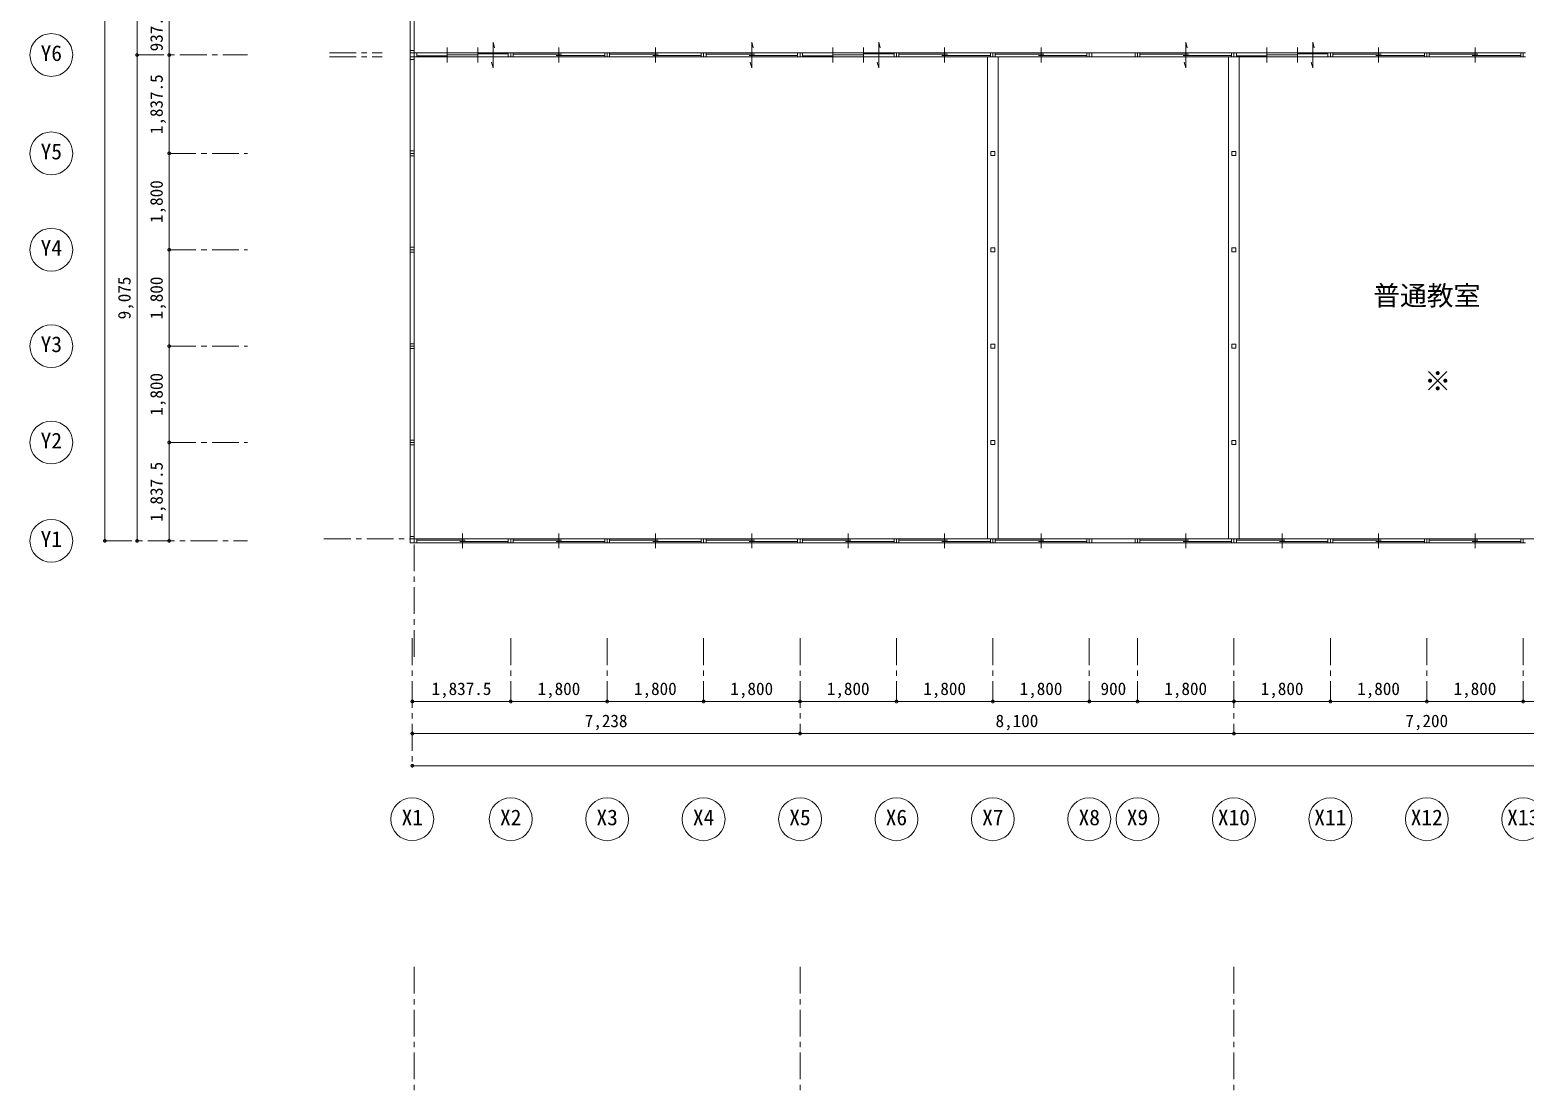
# Model space of a CAD drawing. Units: millimetres at full size, sheet at 1:100. Extents: x -84100 to 167013, y -59450 to 59350.
# Drawn here: x 108819 to 136730, y 6484 to 26287 of the extents above; entities that cross this region are included whole.
import ezdxf
from ezdxf.enums import TextEntityAlignment as Align

# ---------------------------------------------------------------- set-up
doc = ezdxf.new("R2010")
doc.units = ezdxf.units.MM
doc.header["$LTSCALE"] = 100
doc.header["$PDMODE"] = 32
doc.header["$PDSIZE"] = 50
doc.linetypes.add('CHAIN1', pattern=[8, 5, -1, 1, -1])
for name, color, linetype, lineweight in [('0-2_間仕切り', 5, 'Continuous', 9), ('0-4_通り芯', 3, 'Continuous', 9), ('0-5_通芯符号', 3, 'CHAIN1', 9), ('0-6_寸法線', 3, 'Continuous', 9), ('0-7_作図線', 7, 'Continuous', 9)]:
    doc.layers.add(name, color=color, linetype=linetype, lineweight=lineweight)
doc.layers.add('1-E', color=7, linetype='Continuous')
doc.layers.add('2-A', color=7, linetype='Continuous')
doc.styles.add('ＭＳ ゴシック', font='')
doc.styles.get('ＭＳ ゴシック').set_extended_font_data('MS Gothic')

msp = doc.modelspace()

# ---------------------------------------------------------------- linework, layer by layer
at = {"layer": '0-2_間仕切り'}
for p, q in [((117464.8, 26055.5), (117493.2, 25949.3)), ((117464.8, 26055.5), (117464.8, 25580.5)), ((122294.8, 26055.5), (122323.2, 25949.3)), ((122294.8, 26055.5), (122294.8, 25580.5)), ((124664.8, 26055.5), (124693.2, 25949.3)), ((124664.8, 26055.5), (124664.8, 25580.5)), ((130394.8, 26055.5), (130423.2, 25949.3)), ((130394.8, 26055.5), (130394.8, 25580.5)), ((132764.8, 26055.5), (132793.2, 25949.3)), ((132764.8, 26055.5), (132764.8, 25580.5)), ((116039.8, 25855.5), (117749.8, 25855.5)), ((116039.8, 25799.2), (116609.8, 25799.2)), ((116039.8, 25780.5), (117749.8, 25780.5)), ((116609.8, 25955.5), (116609.8, 25680.5)), ((116609.8, 25818), (117179.8, 25818)), ((117179.8, 25955.5), (117179.8, 25680.5)), ((117179.8, 25836.7), (117749.8, 25836.7)), ((117464.8, 25580.5), (117436.3, 25686.6)), ((117839.8, 25855.5), (119549.8, 25855.5)), ((117839.8, 25830.5), (118744.8, 25830.5)), ((117839.8, 25780.5), (119549.8, 25780.5)), ((118644.8, 25805.5), (119549.8, 25805.5)), ((118694.8, 25955.5), (118694.8, 25680.5)), ((119639.8, 25855.5), (121349.8, 25855.5)), ((119639.8, 25830.5), (120544.8, 25830.5)), ((119639.8, 25780.5), (121349.8, 25780.5)), ((120444.8, 25805.5), (121349.8, 25805.5)), ((120494.8, 25955.5), (120494.8, 25680.5)), ((121439.8, 25855.5), (123149.8, 25855.5)), ((121439.8, 25830.5), (122344.8, 25830.5)), ((121439.8, 25780.5), (123149.8, 25780.5)), ((122244.8, 25805.5), (123149.8, 25805.5)), ((122294.8, 25580.5), (122266.3, 25686.6)), ((123239.8, 25855.5), (124949.8, 25855.5)), ((123239.8, 25799.2), (123809.8, 25799.2)), ((123239.8, 25780.5), (124949.8, 25780.5)), ((123809.8, 25955.5), (123809.8, 25680.5)), ((123809.8, 25818), (124379.8, 25818)), ((124379.8, 25955.5), (124379.8, 25680.5)), ((124379.8, 25836.7), (124949.8, 25836.7)), ((124664.8, 25580.5), (124636.3, 25686.6)), ((125039.8, 25855.5), (126749.8, 25855.5)), ((125039.8, 25830.5), (125944.8, 25830.5)), ((125039.8, 25780.5), (126749.8, 25780.5)), ((125844.8, 25805.5), (126749.8, 25805.5)), ((125894.8, 25955.5), (125894.8, 25680.5)), ((126839.8, 25855.5), (128549.8, 25855.5)), ((126839.8, 25830.5), (127744.8, 25830.5)), ((126839.8, 25780.5), (128549.8, 25780.5)), ((127644.8, 25805.5), (128549.8, 25805.5)), ((127694.8, 25955.5), (127694.8, 25680.5)), ((129539.8, 25855.5), (131249.8, 25855.5)), ((129539.8, 25830.5), (130444.8, 25830.5)), ((129539.8, 25780.5), (131249.8, 25780.5)), ((130344.8, 25805.5), (131249.8, 25805.5)), ((130394.8, 25580.5), (130366.3, 25686.6)), ((131339.8, 25855.5), (133049.8, 25855.5)), ((131339.8, 25799.2), (131909.8, 25799.2)), ((131339.8, 25780.5), (133049.8, 25780.5)), ((131909.8, 25955.5), (131909.8, 25680.5)), ((131909.8, 25818), (132479.8, 25818)), ((132479.8, 25955.5), (132479.8, 25680.5)), ((132479.8, 25836.7), (133049.8, 25836.7)), ((132764.8, 25580.5), (132736.3, 25686.6)), ((133139.8, 25855.5), (134849.8, 25855.5)), ((133139.8, 25830.5), (134044.8, 25830.5)), ((133139.8, 25780.5), (134849.8, 25780.5)), ((133944.8, 25805.5), (134849.8, 25805.5)), ((133994.8, 25955.5), (133994.8, 25680.5)), ((134939.8, 25855.5), (136649.8, 25855.5)), ((134939.8, 25830.5), (135844.8, 25830.5)), ((134939.8, 25780.5), (136649.8, 25780.5)), ((135744.8, 25805.5), (136649.8, 25805.5)), ((135794.8, 25955.5), (135794.8, 25680.5)), ((116039.8, 16780.5), (117749.8, 16780.5)), ((116039.8, 16755.5), (116944.8, 16755.5)), ((116894.8, 16880.5), (116894.8, 16605.5)), ((117839.8, 16780.5), (119549.8, 16780.5)), ((117839.8, 16755.5), (118744.8, 16755.5)), ((118694.8, 16880.5), (118694.8, 16605.5)), ((119639.8, 16780.5), (121349.8, 16780.5)), ((119639.8, 16755.5), (120544.8, 16755.5)), ((120494.8, 16880.5), (120494.8, 16605.5)), ((121439.8, 16780.5), (123149.8, 16780.5)), ((121439.8, 16755.5), (122344.8, 16755.5)), ((122294.8, 16880.5), (122294.8, 16605.5)), ((123239.8, 16780.5), (124949.8, 16780.5)), ((123239.8, 16755.5), (124144.8, 16755.5)), ((124094.8, 16880.5), (124094.8, 16605.5)), ((125039.8, 16780.5), (126749.8, 16780.5)), ((125039.8, 16755.5), (125944.8, 16755.5)), ((125894.8, 16880.5), (125894.8, 16605.5)), ((126839.8, 16780.5), (128549.8, 16780.5)), ((126839.8, 16755.5), (127744.8, 16755.5)), ((127694.8, 16880.5), (127694.8, 16605.5)), ((129539.8, 16780.5), (131249.8, 16780.5)), ((129539.8, 16755.5), (130444.8, 16755.5)), ((130394.8, 16880.5), (130394.8, 16605.5)), ((131339.8, 16780.5), (133049.8, 16780.5)), ((131339.8, 16755.5), (132244.8, 16755.5)), ((132194.8, 16880.5), (132194.8, 16605.5)), ((133139.8, 16780.5), (134849.8, 16780.5)), ((133139.8, 16755.5), (134044.8, 16755.5)), ((133994.8, 16880.5), (133994.8, 16605.5)), ((134939.8, 16780.5), (136649.8, 16780.5)), ((134939.8, 16755.5), (135844.8, 16755.5)), ((135794.8, 16880.5), (135794.8, 16605.5)), ((116039.8, 16705.5), (117749.8, 16705.5)), ((116844.8, 16730.5), (117749.8, 16730.5)), ((117839.8, 16705.5), (119549.8, 16705.5)), ((118644.8, 16730.5), (119549.8, 16730.5)), ((119639.8, 16705.5), (121349.8, 16705.5)), ((120444.8, 16730.5), (121349.8, 16730.5)), ((121439.8, 16705.5), (123149.8, 16705.5)), ((122244.8, 16730.5), (123149.8, 16730.5)), ((123239.8, 16705.5), (124949.8, 16705.5)), ((124044.8, 16730.5), (124949.8, 16730.5)), ((125039.8, 16705.5), (126749.8, 16705.5)), ((125844.8, 16730.5), (126749.8, 16730.5)), ((126839.8, 16705.5), (128549.8, 16705.5)), ((127644.8, 16730.5), (128549.8, 16730.5)), ((129539.8, 16705.5), (131249.8, 16705.5)), ((130344.8, 16730.5), (131249.8, 16730.5)), ((131339.8, 16705.5), (133049.8, 16705.5)), ((132144.8, 16730.5), (133049.8, 16730.5)), ((133139.8, 16705.5), (134849.8, 16705.5)), ((133944.8, 16730.5), (134849.8, 16730.5)), ((134939.8, 16705.5), (136649.8, 16705.5)), ((135744.8, 16730.5), (136649.8, 16730.5))]:
    msp.add_line(p, q, dxfattribs=at)
at = {"layer": '0-4_通り芯'}
for p, q in [((115919.8, 26710.5), (115919.8, 25900.5)), ((115994.8, 25900.5), (115994.8, 26710.5)), ((115919.8, 25735.5), (115919.8, 24025.5)), ((115994.8, 24025.5), (115994.8, 25735.5)), ((126694.8, 25780.5), (126694.8, 16780.5)), ((126894.8, 25780.5), (126894.8, 16780.5)), ((128639.8, 25855.5), (129449.8, 25855.5)), ((129449.8, 25780.5), (128639.8, 25780.5)), ((131194.8, 25780.5), (131194.8, 16780.5)), ((131394.8, 25780.5), (131394.8, 16780.5)), ((115919.8, 23935.5), (115919.8, 22225.5)), ((115994.8, 22225.5), (115994.8, 23935.5)), ((115919.8, 22135.5), (115919.8, 20425.5)), ((115994.8, 20425.5), (115994.8, 22135.5)), ((115919.8, 20335.5), (115919.8, 18625.5)), ((115994.8, 18625.5), (115994.8, 20335.5)), ((115919.8, 18535.5), (115919.8, 16825.5)), ((115994.8, 16825.5), (115994.8, 18535.5)), ((128639.8, 16780.5), (129449.8, 16780.5)), ((129449.8, 16705.5), (128639.8, 16705.5))]:
    msp.add_line(p, q, dxfattribs=at)
at = {"layer": '0-5_通芯符号'}
for p, q in [((115994.8, 39077.4), (115994.8, 14524.4)), ((110819, 25818), (112882.3, 25818)), ((114410.4, 25855.5), (115394.6, 25855.5)), ((114410.4, 25780.5), (115394.6, 25780.5)), ((111419, 23980.5), (112882.3, 23980.5)), ((111419, 22180.5), (112882.3, 22180.5)), ((111419, 20380.5), (112882.3, 20380.5)), ((111419, 18580.5), (112882.3, 18580.5)), ((114306.7, 16780.5), (167012.6, 16780.5)), ((110219, 16743), (112882.3, 16743)), ((115957.3, 14924.1), (115957.3, 12543)), ((117794.8, 14924.1), (117794.8, 13743)), ((119594.8, 14924.1), (119594.8, 13743)), ((121394.8, 14924.1), (121394.8, 13743)), ((123194.8, 14924.1), (123194.8, 13143)), ((124994.8, 14924.1), (124994.8, 13743)), ((126794.8, 14924.1), (126794.8, 13743)), ((128594.8, 14924.1), (128594.8, 13743)), ((129494.8, 14924.1), (129494.8, 13743)), ((131294.8, 14924.1), (131294.8, 13143)), ((133094.8, 14924.1), (133094.8, 13743)), ((134894.8, 14924.1), (134894.8, 13743)), ((136694.8, 14924.1), (136694.8, 13743)), ((115994.8, 8785.7), (115994.8, 6484)), ((123194.8, 8785.7), (123194.8, 6484)), ((131294.8, 8785.7), (131294.8, 6484))]:
    msp.add_line(p, q, dxfattribs=at)
at = {"layer": '0-5_通芯符号', "linetype": 'Continuous'}
for p, q in [((110219, 16743), (110219, 37668)), ((110819, 25818), (110819, 28593)), ((111419, 25818), (111419, 26755.5)), ((110819, 16743), (110819, 25818)), ((111419, 23980.5), (111419, 25818)), ((111419, 22180.5), (111419, 23980.5)), ((111419, 20380.5), (111419, 22180.5)), ((111419, 18580.5), (111419, 20380.5)), ((111419, 16743), (111419, 18580.5)), ((115957.3, 12543), (161032.3, 12543))]:
    msp.add_line(p, q, dxfattribs=at)
for points in [[(115957.3, 13743), (117794.8, 13743), (119594.8, 13743), (121394.8, 13743), (123194.8, 13743), (124994.8, 13743), (126794.8, 13743), (128594.8, 13743), (129494.8, 13743), (131294.8, 13743), (133094.8, 13743), (134894.8, 13743), (136694.8, 13743), (138494.8, 13743)], [(115957.3, 13143), (123194.8, 13143), (131294.8, 13143), (138494.8, 13143), (145694.8, 13143), (152894.8, 13143), (161032.3, 13143)]]:
    msp.add_lwpolyline(points, dxfattribs=at)
at = {"layer": '0-5_通芯符号'}
for p in [(110819, 25818), (111419, 25818), (111419, 23980.5), (111419, 22180.5), (111419, 20380.5), (111419, 18580.5), (110219, 16743), (110819, 16743), (111419, 16743), (115957.3, 13743), (117794.8, 13743), (119594.8, 13743), (121394.8, 13743), (123194.8, 13743), (124994.8, 13743), (126794.8, 13743), (128594.8, 13743), (129494.8, 13743), (131294.8, 13743), (133094.8, 13743), (134894.8, 13743), (136694.8, 13743), (115957.3, 13143), (123194.8, 13143), (131294.8, 13143), (115957.3, 12543)]:
    msp.add_point(p, dxfattribs=at)
at = {"layer": '0-6_寸法線'}
for centre in [(109219, 25818), (109219, 23980.5), (109219, 22180.5), (109219, 20380.5), (109219, 18580.5), (109219, 16743), (115957.3, 11543), (117794.8, 11543), (119594.8, 11543), (121394.8, 11543), (123194.8, 11543), (124994.8, 11543), (126794.8, 11543), (128594.8, 11543), (129494.8, 11543), (131294.8, 11543), (133094.8, 11543), (134894.8, 11543), (136694.8, 11543)]:
    msp.add_circle(centre, 400, dxfattribs=at)
at = {"layer": '0-7_作図線'}
for p, q in [((115919.8, 25735.5), (115919.8, 25900.5)), ((116039.8, 25855.5), (115919.8, 25855.5)), ((116039.8, 25780.5), (115919.8, 25780.5)), ((115994.8, 25735.5), (115919.8, 25735.5)), ((116039.8, 25780.5), (116039.8, 25855.5)), ((117749.8, 25780.5), (117749.8, 25855.5)), ((117749.8, 25855.5), (117839.8, 25855.5)), ((117749.8, 25780.5), (117839.8, 25780.5)), ((117794.8, 25780.5), (117794.8, 25855.5)), ((117839.8, 25780.5), (117839.8, 25855.5)), ((119549.8, 25855.5), (119639.8, 25855.5)), ((119549.8, 25780.5), (119549.8, 25855.5)), ((119549.8, 25780.5), (119639.8, 25780.5)), ((119594.8, 25780.5), (119594.8, 25855.5)), ((119639.8, 25780.5), (119639.8, 25855.5)), ((121349.8, 25855.5), (121439.8, 25855.5)), ((121349.8, 25780.5), (121349.8, 25855.5)), ((121349.8, 25780.5), (121439.8, 25780.5)), ((121394.8, 25780.5), (121394.8, 25855.5)), ((121439.8, 25780.5), (121439.8, 25855.5)), ((123149.8, 25855.5), (123239.8, 25855.5)), ((123149.8, 25780.5), (123149.8, 25855.5)), ((123149.8, 25780.5), (123239.8, 25780.5)), ((123194.8, 25780.5), (123194.8, 25855.5)), ((123239.8, 25780.5), (123239.8, 25855.5)), ((124949.8, 25855.5), (125039.8, 25855.5)), ((124949.8, 25780.5), (124949.8, 25855.5)), ((124949.8, 25780.5), (125039.8, 25780.5)), ((124994.8, 25780.5), (124994.8, 25855.5)), ((125039.8, 25780.5), (125039.8, 25855.5)), ((126749.8, 25855.5), (126839.8, 25855.5)), ((126749.8, 25780.5), (126749.8, 25855.5)), ((126749.8, 25780.5), (126839.8, 25780.5)), ((126794.8, 25780.5), (126794.8, 25855.5)), ((126839.8, 25780.5), (126839.8, 25855.5)), ((128549.8, 25855.5), (128639.8, 25855.5)), ((128549.8, 25780.5), (128549.8, 25855.5)), ((128549.8, 25780.5), (128639.8, 25780.5)), ((128594.8, 25780.5), (128594.8, 25855.5)), ((128639.8, 25780.5), (128639.8, 25855.5)), ((129449.8, 25855.5), (129539.8, 25855.5)), ((129449.8, 25780.5), (129449.8, 25855.5)), ((129449.8, 25780.5), (129539.8, 25780.5)), ((129494.8, 25780.5), (129494.8, 25855.5)), ((129539.8, 25780.5), (129539.8, 25855.5)), ((131249.8, 25855.5), (131339.8, 25855.5)), ((131249.8, 25780.5), (131249.8, 25855.5)), ((131249.8, 25780.5), (131339.8, 25780.5)), ((131294.8, 25780.5), (131294.8, 25855.5)), ((131339.8, 25780.5), (131339.8, 25855.5)), ((133049.8, 25855.5), (133139.8, 25855.5)), ((133049.8, 25780.5), (133049.8, 25855.5)), ((133049.8, 25780.5), (133139.8, 25780.5)), ((133094.8, 25780.5), (133094.8, 25855.5)), ((133139.8, 25780.5), (133139.8, 25855.5)), ((134849.8, 25855.5), (134939.8, 25855.5)), ((134849.8, 25780.5), (134849.8, 25855.5)), ((134849.8, 25780.5), (134939.8, 25780.5)), ((134894.8, 25780.5), (134894.8, 25855.5)), ((134939.8, 25780.5), (134939.8, 25855.5)), ((136649.8, 25855.5), (136739.8, 25855.5)), ((136649.8, 25780.5), (136649.8, 25855.5)), ((136649.8, 25780.5), (136739.8, 25780.5)), ((136694.8, 25780.5), (136694.8, 25855.5)), ((115994.8, 24025.5), (115919.8, 24025.5)), ((115919.8, 23935.5), (115919.8, 24025.5)), ((115994.8, 23935.5), (115994.8, 24025.5)), ((115994.8, 23980.5), (115919.8, 23980.5)), ((115994.8, 23935.5), (115919.8, 23935.5)), ((115994.8, 22225.5), (115919.8, 22225.5)), ((115919.8, 22135.5), (115919.8, 22225.5)), ((115994.8, 22180.5), (115919.8, 22180.5)), ((115994.8, 22135.5), (115919.8, 22135.5)), ((115994.8, 22135.5), (115994.8, 22225.5)), ((115994.8, 20425.5), (115919.8, 20425.5)), ((115919.8, 20335.5), (115919.8, 20425.5)), ((115994.8, 20380.5), (115919.8, 20380.5)), ((115994.8, 20335.5), (115994.8, 20425.5)), ((115994.8, 20335.5), (115919.8, 20335.5)), ((115919.8, 18535.5), (115919.8, 18625.5)), ((115994.8, 18625.5), (115919.8, 18625.5)), ((115994.8, 18580.5), (115919.8, 18580.5)), ((115994.8, 18535.5), (115919.8, 18535.5)), ((115994.8, 18535.5), (115994.8, 18625.5)), ((115919.8, 16825.5), (115919.8, 16705.5)), ((115994.8, 16825.5), (115919.8, 16825.5)), ((116039.8, 16780.5), (115919.8, 16780.5)), ((115994.8, 16825.5), (115994.8, 16705.5)), ((117749.8, 16780.5), (117839.8, 16780.5)), ((117749.8, 16705.5), (117749.8, 16780.5)), ((117794.8, 16705.5), (117794.8, 16780.5)), ((117839.8, 16705.5), (117839.8, 16780.5)), ((119549.8, 16705.5), (119549.8, 16780.5)), ((119549.8, 16780.5), (119639.8, 16780.5)), ((119594.8, 16705.5), (119594.8, 16780.5)), ((119639.8, 16705.5), (119639.8, 16780.5)), ((121349.8, 16705.5), (121349.8, 16780.5)), ((121349.8, 16780.5), (121439.8, 16780.5)), ((121394.8, 16705.5), (121394.8, 16780.5)), ((121439.8, 16705.5), (121439.8, 16780.5)), ((123149.8, 16705.5), (123149.8, 16780.5)), ((123149.8, 16780.5), (123239.8, 16780.5)), ((123194.8, 16705.5), (123194.8, 16780.5)), ((123239.8, 16705.5), (123239.8, 16780.5)), ((124949.8, 16705.5), (124949.8, 16780.5)), ((124949.8, 16780.5), (125039.8, 16780.5)), ((124994.8, 16705.5), (124994.8, 16780.5)), ((125039.8, 16705.5), (125039.8, 16780.5)), ((126749.8, 16705.5), (126749.8, 16780.5)), ((126749.8, 16780.5), (126839.8, 16780.5)), ((126794.8, 16705.5), (126794.8, 16780.5)), ((126839.8, 16705.5), (126839.8, 16780.5)), ((128549.8, 16705.5), (128549.8, 16780.5)), ((128549.8, 16780.5), (128639.8, 16780.5)), ((128594.8, 16705.5), (128594.8, 16780.5)), ((128639.8, 16705.5), (128639.8, 16780.5)), ((129449.8, 16705.5), (129449.8, 16780.5)), ((129449.8, 16780.5), (129539.8, 16780.5)), ((129494.8, 16705.5), (129494.8, 16780.5)), ((129539.8, 16705.5), (129539.8, 16780.5)), ((131249.8, 16705.5), (131249.8, 16780.5)), ((131249.8, 16780.5), (131339.8, 16780.5)), ((131294.8, 16705.5), (131294.8, 16780.5)), ((131339.8, 16705.5), (131339.8, 16780.5)), ((133049.8, 16705.5), (133049.8, 16780.5)), ((133049.8, 16780.5), (133139.8, 16780.5)), ((133094.8, 16705.5), (133094.8, 16780.5)), ((133139.8, 16705.5), (133139.8, 16780.5)), ((134849.8, 16705.5), (134849.8, 16780.5)), ((134849.8, 16780.5), (134939.8, 16780.5)), ((134894.8, 16705.5), (134894.8, 16780.5)), ((134939.8, 16705.5), (134939.8, 16780.5)), ((136649.8, 16705.5), (136649.8, 16780.5)), ((136649.8, 16780.5), (136739.8, 16780.5)), ((136694.8, 16705.5), (136694.8, 16780.5)), ((117749.8, 16705.5), (117839.8, 16705.5)), ((119549.8, 16705.5), (119639.8, 16705.5)), ((121349.8, 16705.5), (121439.8, 16705.5)), ((123149.8, 16705.5), (123239.8, 16705.5)), ((124949.8, 16705.5), (125039.8, 16705.5)), ((126749.8, 16705.5), (126839.8, 16705.5)), ((128549.8, 16705.5), (128639.8, 16705.5)), ((129449.8, 16705.5), (129539.8, 16705.5)), ((131249.8, 16705.5), (131339.8, 16705.5)), ((133049.8, 16705.5), (133139.8, 16705.5)), ((134849.8, 16705.5), (134939.8, 16705.5)), ((136649.8, 16705.5), (136739.8, 16705.5))]:
    msp.add_line(p, q, dxfattribs=at)
for points in [[(115994.8, 25735.5), (115994.8, 25900.5), (115919.8, 25900.5)], [(116039.8, 16780.5), (116039.8, 16705.5), (115919.8, 16705.5)]]:
    msp.add_lwpolyline(points, dxfattribs=at)
for points in [[(126757.3, 23943), (126832.3, 23943), (126832.3, 24018), (126757.3, 24018)], [(131257.3, 23943), (131332.3, 23943), (131332.3, 24018), (131257.3, 24018)], [(126757.3, 22143), (126832.3, 22143), (126832.3, 22218), (126757.3, 22218)], [(131257.3, 22143), (131332.3, 22143), (131332.3, 22218), (131257.3, 22218)], [(126757.3, 20343), (126832.3, 20343), (126832.3, 20418), (126757.3, 20418)], [(131257.3, 20343), (131332.3, 20343), (131332.3, 20418), (131257.3, 20418)], [(126757.3, 18543), (126832.3, 18543), (126832.3, 18618), (126757.3, 18618)], [(131257.3, 18543), (131332.3, 18543), (131332.3, 18618), (131257.3, 18618)]]:
    msp.add_lwpolyline(points, close=True, dxfattribs=at)

# ---------------------------------------------------------------- texts
at = {"layer": '0-5_通芯符号', "style": 'ＭＳ ゴシック'}
for s, p in [('937.5', (111369, 25886.7)), ('1,837.5', (111369, 24339.2)), ('1,800', (111369, 22680.5)), ('9,075', (110769, 20880.5)), ('1,800', (111369, 20880.5)), ('1,800', (111369, 19080.5)), ('1,837.5', (111369, 17101.7))]:
    msp.add_text(s, height=234.6, rotation=90, dxfattribs=at).set_placement(p, align=Align.BOTTOM_LEFT)
for s, p in [('1,837.5', (116316, 13793)), ('1,800', (118294.8, 13793)), ('1,800', (120094.8, 13793)), ('1,800', (121894.8, 13793)), ('1,800', (123694.8, 13793)), ('1,800', (125494.8, 13793)), ('1,800', (127294.8, 13793)), ('900', (128804.8, 13793)), ('1,800', (129994.8, 13793)), ('1,800', (131794.8, 13793)), ('1,800', (133594.8, 13793)), ('1,800', (135394.8, 13793)), ('7,238', (119176, 13193)), ('8,100', (126844.8, 13193)), ('7,200', (134494.8, 13193))]:
    msp.add_text(s, height=234.6, dxfattribs=at).set_placement(p, align=Align.BOTTOM_LEFT)
at = {"layer": '0-6_寸法線', "style": 'ＭＳ ゴシック'}
for s, p in [('Y6', (109019, 25618)), ('Y5', (109019, 23780.5)), ('Y4', (109019, 21980.5)), ('Y3', (109019, 20180.5)), ('Y2', (109019, 18380.5)), ('Y1', (109019, 16543)), ('X1', (115757.3, 11343)), ('X2', (117594.8, 11343)), ('X3', (119394.8, 11343)), ('X4', (121194.8, 11343)), ('X5', (122994.8, 11343)), ('X6', (124794.8, 11343)), ('X7', (126594.8, 11343)), ('X8', (128394.8, 11343)), ('X9', (129294.8, 11343)), ('X10', (130994.8, 11343)), ('X11', (132794.8, 11343)), ('X12', (134594.8, 11343)), ('X13', (136394.8, 11343))]:
    msp.add_text(s, height=293.3, dxfattribs=at).set_placement(p, align=Align.BOTTOM_LEFT)
at = {"layer": '1-E', "style": 'ＭＳ ゴシック'}
msp.add_text('普通教室', height=366.6, dxfattribs=at).set_placement((133894.8, 21030.5), align=Align.BOTTOM_LEFT)
at = {"layer": '2-A', "style": 'ＭＳ ゴシック'}
msp.add_text('※', height=366.6, dxfattribs=at).set_placement((134848.5, 19434.3), align=Align.BOTTOM_LEFT)

doc.saveas('drawing.dxf')
